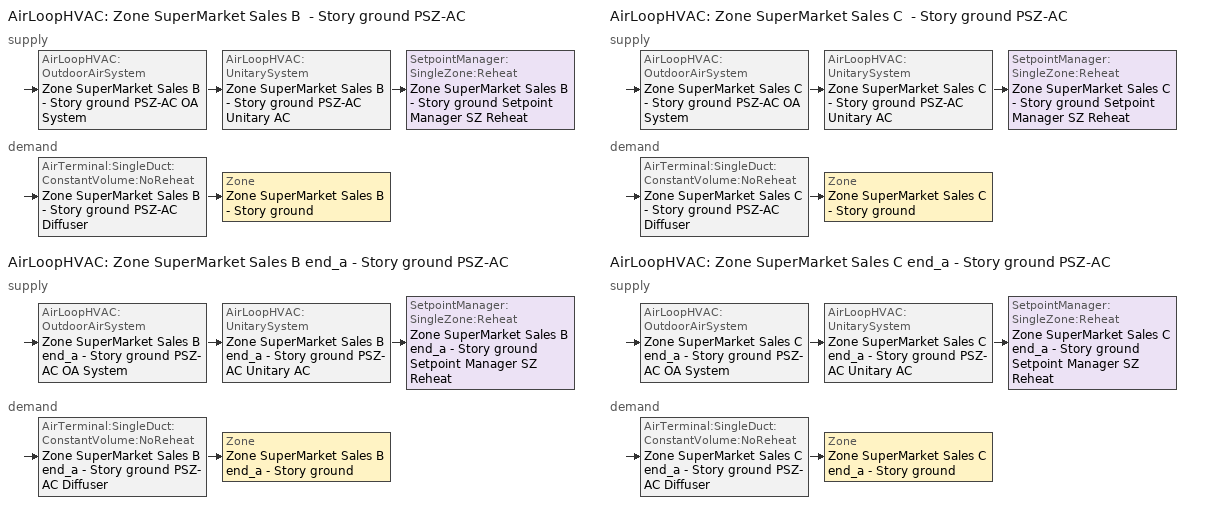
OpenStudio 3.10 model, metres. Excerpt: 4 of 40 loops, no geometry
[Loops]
AirLoopHVAC 'Zone SuperMarket Sales B  - Story ground PSZ-AC'
 supply: AirLoopHVAC:OutdoorAirSystem 'Zone SuperMarket Sales B  - Story ground PSZ-AC OA System' > AirLoopHVAC:UnitarySystem 'Zone SuperMarket Sales B  - Story ground PSZ-AC Unitary AC' > SetpointManager:SingleZone:Reheat 'Zone SuperMarket Sales B  - Story ground Setpoint Manager SZ Reheat'
 demand: AirTerminal:SingleDuct:ConstantVolume:NoReheat 'Zone SuperMarket Sales B  - Story ground PSZ-AC Diffuser' > Zone 'Zone SuperMarket Sales B  - Story ground'
AirLoopHVAC 'Zone SuperMarket Sales B end_a - Story ground PSZ-AC'
 supply: AirLoopHVAC:OutdoorAirSystem 'Zone SuperMarket Sales B end_a - Story ground PSZ-AC OA System' > AirLoopHVAC:UnitarySystem 'Zone SuperMarket Sales B end_a - Story ground PSZ-AC Unitary AC' > SetpointManager:SingleZone:Reheat 'Zone SuperMarket Sales B end_a - Story ground Setpoint Manager SZ Reheat'
 demand: AirTerminal:SingleDuct:ConstantVolume:NoReheat 'Zone SuperMarket Sales B end_a - Story ground PSZ-AC Diffuser' > Zone 'Zone SuperMarket Sales B end_a - Story ground'
AirLoopHVAC 'Zone SuperMarket Sales C  - Story ground PSZ-AC'
 supply: AirLoopHVAC:OutdoorAirSystem 'Zone SuperMarket Sales C  - Story ground PSZ-AC OA System' > AirLoopHVAC:UnitarySystem 'Zone SuperMarket Sales C  - Story ground PSZ-AC Unitary AC' > SetpointManager:SingleZone:Reheat 'Zone SuperMarket Sales C  - Story ground Setpoint Manager SZ Reheat'
 demand: AirTerminal:SingleDuct:ConstantVolume:NoReheat 'Zone SuperMarket Sales C  - Story ground PSZ-AC Diffuser' > Zone 'Zone SuperMarket Sales C  - Story ground'
AirLoopHVAC 'Zone SuperMarket Sales C end_a - Story ground PSZ-AC'
 supply: AirLoopHVAC:OutdoorAirSystem 'Zone SuperMarket Sales C end_a - Story ground PSZ-AC OA System' > AirLoopHVAC:UnitarySystem 'Zone SuperMarket Sales C end_a - Story ground PSZ-AC Unitary AC' > SetpointManager:SingleZone:Reheat 'Zone SuperMarket Sales C end_a - Story ground Setpoint Manager SZ Reheat'
 demand: AirTerminal:SingleDuct:ConstantVolume:NoReheat 'Zone SuperMarket Sales C end_a - Story ground PSZ-AC Diffuser' > Zone 'Zone SuperMarket Sales C end_a - Story ground'
[Sizing:Zone] Zone Cooling Design Supply Air Temperature Input Method=SupplyAirTemperature; Zone Cooling Design Supply Air Temperature {C}=12.7778; Zone Cooling Design Supply Air Temperature Difference {deltaC}=11.11; Zone Heating Design Supply Air Temperature Input Method=SupplyAirTemperature; Zone Heating Design Supply Air Temperature {C}=50; Zone Heating Design Supply Air Temperature Difference {deltaC}=11.11; Zone Cooling Design Supply Air Humidity Ratio {kg-H2O/kg-air}=0.0085; Zone Heating Design Supply Air Humidity Ratio {kg-H2O/kg-air}=0.008; Cooling Design Air Flow Method=DesignDay; Heating Design Air Flow Method=DesignDay; Heating Maximum Air Flow Fraction=1; Account for Dedicated Outdoor Air System=No; Dedicated Outdoor Air System Control Strategy=NeutralSupplyAir; Dedicated Outdoor Air Low Setpoint Temperature for Design {C}=autosize; Dedicated Outdoor Air High Setpoint Temperature for Design {C}=autosize; Zone Load Sizing Method=Sensible Load Only No Latent Load; Zone Latent Cooling Design Supply Air Humidity Ratio Input Method=HumidityRatioDifference; Zone Cooling Design Supply Air Humidity Ratio Difference {kgWater/kgDryAir}=0.005; Zone Latent Heating Design Supply Air Humidity Ratio Input Method=HumidityRatioDifference; Zone Humidification Design Supply Air Humidity Ratio Difference {kgWater/kgDryAir}=0.005; Sizing Option=Coincident
Zone SuperMarket Sales B end_a - Story ground; Zone SuperMarket Sales C end_a - Story ground; Zone SuperMarket Sales B  - Story ground; Zone SuperMarket Sales C  - Story ground
[Zone equipment]
Zone SuperMarket Sales B end_a - Story ground: Zone SuperMarket Sales B end_a - Story ground PSZ-AC Diffuser
Zone SuperMarket Sales C end_a - Story ground: Zone SuperMarket Sales C end_a - Story ground PSZ-AC Diffuser
Zone SuperMarket Sales B  - Story ground: Zone SuperMarket Sales B  - Story ground PSZ-AC Diffuser
Zone SuperMarket Sales C  - Story ground: Zone SuperMarket Sales C  - Story ground PSZ-AC Diffuser
[Refrigeration:Case] Availability Schedule=Always On Discrete; Zone=Zone SuperMarket Sales B  - Story ground; Rated Ambient Temperature {C}=23.8889; Rated Ambient Relative Humidity {percent}=55; Rated Runtime Fraction=0.85; Latent Case Credit Curve Type=DewpointMethod; Case Lighting Schedule=Always On Discrete; Fraction of Lighting Energy to Case=0.5; Minimum Anti-Sweat Heater Power per Unit Length {W/m}=0; Humidity at Zero Anti-Sweat Heater Energy {percent}=0; Case Height {m}=1.5; Under Case HVAC Return Air Fraction=0
Name | Rated Total Cooling Capacity per Unit Length {W/m} | Rated Latent Heat Ratio | Case Length {m} | Case Operating Temperature {C} | Latent Case Credit Curve | Standard Case Fan Power per Unit Length {W/m} | Operating Case Fan Power per Unit Length {W/m} | Standard Case Lighting Power per Unit Length {W/m} | Installed Case Lighting Power per Unit Length {W/m} | Case Anti-Sweat Heater Power per Unit Length {W/m} | Anti-Sweat Heater Control Type | Fraction of Anti-Sweat Heater Energy to Case | Case Defrost Power per Unit Length {W/m} | Case Defrost Type | Case Defrost Schedule | Case Defrost Drip-Down Schedule | Defrost Energy Correction Curve Type | Defrost Energy Correction Curve | Case Credit Fraction Schedule | Design Evaporator Temperature or Brine Inlet Temperature {C}
Coffin - Frozen Food | 281.3 | 0.2 | 22.4129 | -23.3 | Coffin Latent Curve | 8.75 | 8.75 | 16.4 | 16.4 | 60.4 | Constant | 0.7 | 1312.3 | ElectricWithTemperatureTermination | Coffin - Frozen Food Defrost | Coffin - Frozen Food Dripdown | DewpointMethod | Coffin Defrost Curve | Coffin - Frozen Food Case Credit | -26.1
Coffin - Ice Cream | 331.8 | 0.2 | 5.60322 | -27.2 | Coffin Latent Curve | 8.75 | 8.75 | 16.4 | 16.4 | 60.4 | Constant | 0.7 | 1312.3 | ElectricWithTemperatureTermination | Coffin - Ice Cream Defrost | Coffin - Ice Cream Dripdown | DewpointMethod | Coffin Defrost Curve | Coffin - Ice Cream Case Credit | -31.1
Reach-in - Ice Cream | 419.6 | 0.1 | 52.3901 | -22.2 | Glass Door Latent Curve | 32.81 | 32.81 | 28.5 | 28.5 | 41.3 | Constant | 0.7 | 955.4 | ElectricWithTemperatureTermination | Reach-in - Ice Cream Defrost | Reach-in - Ice Cream Dripdown | DewpointMethod | Glass Door Defrost Curve | Reach-in - Ice Cream Case Credit | -26.1
Reach-in - Frozen Food | 398.9 | 0.1 | 14.5684 | -18.3 | Glass Door Latent Curve | 32.81 | 32.81 | 28.5 | 28.5 | 41.3 | Constant | 0.7 | 955.4 | ElectricWithTemperatureTermination | Reach-in - Frozen Food Defrost | Reach-in - Frozen Food Dripdown | DewpointMethod | Glass Door Defrost Curve | Reach-in - Frozen Food Case Credit | -21.7
Reach-in - Dairy Deli Beverage Case | 288.5 | 0.2 | 89.6515 | 1.1 | Glass Door Latent Curve | 19.7 | 19.7 | 20.9 | 20.9 | 15.6 | Constant | 0.7 | 0 | OffCycle | Reach-in - Dairy Deli Beverage Case Defrost | Reach-in - Dairy Deli Beverage Case Dripdown | None |  | Reach-in - Dairy Deli Beverage Case Case Credit | -1.1
Service - Meat Deli Bakery | 764.5 | 0.1 | 23.8137 | -0.6 | Glass Door Latent Curve | 23 | 23 | 15.6 | 15.6 |  | None | 1 | 0 | OffCycle | Service - Meat Deli Bakery Defrost | Service - Meat Deli Bakery Dripdown | None |  | Service - Meat Deli Bakery Case Credit | -3.3
Island - Deli Produce | 216.4 | 0.2 | 5.0429 | 0 | Coffin Latent Curve | 8.7 | 8.7 | 16.4 | 16.4 | 52.5 | Constant | 0.7 | 1312.3 | ElectricWithTemperatureTermination | Island - Deli Produce Defrost | Island - Deli Produce Dripdown | DewpointMethod | Coffin Defrost Curve | Island - Deli Produce Case Credit | -3.9
Vertical Open - All | 1546.3 | 0.3 | 22.9732 | -0.6 | Open Latent Curve | 27.3 | 27.3 | 24.2 | 24.2 |  | None | 1 | 0 | OffCycle | Vertical Open - All Defrost | Vertical Open - All Dripdown | None |  | Vertical Open - All Case Credit | -3.9
[AirLoopHVAC] Design Return Air Flow Fraction of Supply Air Flow=1
Name | Availability Schedule | Design Supply Air Flow Rate {m3/s}
Zone SuperMarket Sales B  - Story ground PSZ-AC | Zone SuperMarket Sales B  - Story ground PSZ-AC Occ Sch | 4.71416
Zone SuperMarket Sales B end_a - Story ground PSZ-AC | Zone SuperMarket Sales B end_a - Story ground PSZ-AC Occ Sch | 2.52842
Zone SuperMarket Sales C  - Story ground PSZ-AC | Zone SuperMarket Sales C  - Story ground PSZ-AC Occ Sch | 2.53247
Zone SuperMarket Sales C end_a - Story ground PSZ-AC | Zone SuperMarket Sales C end_a - Story ground PSZ-AC Occ Sch | 0.402518
[Sizing:System] Type of Load to Size On=Sensible; Central Heating Maximum System Air Flow Ratio=1; Preheat Design Temperature {C}=7.22222; Preheat Design Humidity Ratio {kg-H2O/kg-Air}=0.008; Precool Design Temperature {C}=12.7778; Precool Design Humidity Ratio {kg-H2O/kg-Air}=0.008; Central Cooling Design Supply Air Temperature {C}=12.7778; Central Heating Design Supply Air Temperature {C}=50; Sizing Option=Coincident; 100% Outdoor Air in Cooling=No; 100% Outdoor Air in Heating=No; Central Cooling Design Supply Air Humidity Ratio {kg-H2O/kg-Air}=0.0085; Central Heating Design Supply Air Humidity Ratio {kg-H2O/kg-Air}=0.008; Cooling Design Air Flow Method=DesignDay; Heating Design Air Flow Method=DesignDay; System Outdoor Air Method=ZoneSum; Zone Maximum Outdoor Air Fraction=1; Cooling Supply Air Flow Rate Per Floor Area {m3/s-m2}=0.00996765; Cooling Fraction of Autosized Cooling Supply Air Flow Rate=1; Cooling Supply Air Flow Rate Per Unit Cooling Capacity {m3/s-W}=3.94755e-05; Heating Supply Air Flow Rate Per Floor Area {m3/s-m2}=0.00996765; Heating Fraction of Autosized Heating Supply Air Flow Rate=1; Heating Fraction of Autosized Cooling Supply Air Flow Rate=1; Heating Supply Air Flow Rate Per Unit Heating Capacity {m3/s-W}=3.15882e-05; Cooling Design Capacity Method=CoolingDesignCapacity; Cooling Design Capacity Per Floor Area {W/m2}=234.7; Fraction of Autosized Cooling Design Capacity=1; Heating Design Capacity Method=HeatingDesignCapacity; Heating Design Capacity Per Floor Area {W/m2}=157; Fraction of Autosized Heating Design Capacity=1; Central Cooling Capacity Control Method=OnOff; Occupant Diversity=1
Name | Design Outdoor Air Flow Rate {m3/s} | Cooling Design Capacity {W} | Heating Design Capacity {W}
Zone SuperMarket Sales B  - Story ground PSZ-AC | 4.71416 | 55474.44 | 274195
Zone SuperMarket Sales B end_a - Story ground PSZ-AC | 2.52842 | 27385.29 | 46678.55
Zone SuperMarket Sales C  - Story ground PSZ-AC | 2.53247 | 26715.27 | 57860.43
Zone SuperMarket Sales C end_a - Story ground PSZ-AC | 0.402518 | 4322.1 | 9085.57
[SetpointManager:SingleZone:Reheat] Minimum Supply Air Temperature {C}=12.7778; Maximum Supply Air Temperature {C}=50
Name | Control Zone | Setpoint Node or NodeList
Zone SuperMarket Sales B  - Story ground Setpoint Manager SZ Reheat | Zone SuperMarket Sales B  - Story ground | Zone SuperMarket Sales B  - Story ground PSZ-AC Supply Outlet Node
Zone SuperMarket Sales B end_a - Story ground Setpoint Manager SZ Reheat | Zone SuperMarket Sales B end_a - Story ground | Zone SuperMarket Sales B end_a - Story ground PSZ-AC Supply Outlet Node
Zone SuperMarket Sales C  - Story ground Setpoint Manager SZ Reheat | Zone SuperMarket Sales C  - Story ground | Zone SuperMarket Sales C  - Story ground PSZ-AC Supply Outlet Node
Zone SuperMarket Sales C end_a - Story ground Setpoint Manager SZ Reheat | Zone SuperMarket Sales C end_a - Story ground | Zone SuperMarket Sales C end_a - Story ground PSZ-AC Supply Outlet Node
[Coil:Heating:Gas] Availability Schedule=Always On Discrete; Gas Burner Efficiency=0.8; On Cycle Parasitic Electric Load {W}=0; Off Cycle Parasitic Gas Load {W}=0; Fuel Type=FuelOilNo2
Name | Nominal Capacity {W}
Zone SuperMarket Sales B  - Story ground PSZ-AC Gas Htg Coil 1400kBtu/hr 0.8 Thermal Eff | 274195
Zone SuperMarket Sales B end_a - Story ground PSZ-AC Gas Htg Coil 340kBtu/hr 0.8 Thermal Eff | 97701.4
Zone SuperMarket Sales C  - Story ground PSZ-AC Gas Htg Coil 375kBtu/hr 0.8 Thermal Eff | 100594
Zone SuperMarket Sales C end_a - Story ground PSZ-AC Gas Htg Coil 48kBtu/hr 0.8 Thermal Eff | 15155.2
[Coil:Heating:Electric] Availability Schedule=Always Off Discrete; Efficiency=1; Nominal Capacity {W}=0
Zone SuperMarket Sales B  - Story ground PSZ-AC No Heat; Zone SuperMarket Sales B end_a - Story ground PSZ-AC No Heat; Zone SuperMarket Sales C  - Story ground PSZ-AC No Heat; Zone SuperMarket Sales C end_a - Story ground PSZ-AC No Heat
[Coil:Cooling:DX:SingleSpeed] Availability Schedule=Always On Discrete; Rated Evaporator Fan Power Per Volume Flow Rate 2017 {W/(m3/s)}=773.3; Rated Evaporator Fan Power Per Volume Flow Rate 2023 {W/(m3/s)}=934.4; Total Cooling Capacity Function of Temperature Curve=DOE Ref DX Clg Coil Cool-Cap-fT; Total Cooling Capacity Function of Flow Fraction Curve=DOE Ref DX Clg Coil Cool-CAP-fFlow; Energy Input Ratio Function of Temperature Curve=DOE Ref DX Clg Coil Cool-EIR-fT; Energy Input Ratio Function of Flow Fraction Curve=DOE Ref DX Clg Coil Cool-EIR-fFlow; Part Load Fraction Correlation Curve=DOE Ref DX Clg Coil Cool-PLF-fPLR; Minimum Outdoor Dry-Bulb Temperature for Compressor Operation {C}=-25; Nominal Time for Condensate Removal to Begin {s}=0; Ratio of Initial Moisture Evaporation Rate and Steady State Latent Capacity=0; Maximum Cycling Rate {cycles/hr}=0; Latent Capacity Time Constant {s}=0; Condenser Type=AirCooled; Evaporative Condenser Effectiveness=0.9; Evaporative Condenser Air Flow Rate {m3/s}=autosize; Evaporative Condenser Pump Rated Power Consumption {W}=autosize; Crankcase Heater Capacity {W}=0; Maximum Outdoor Dry-Bulb Temperature for Crankcase Heater Operation {C}=10; Basin Heater Capacity {W/K}=0; Basin Heater Setpoint Temperature {C}=2
Name | Rated Total Cooling Capacity {W} | Rated Sensible Heat Ratio | Rated COP {W/W} | Rated Air Flow Rate {m3/s}
Zone SuperMarket Sales B  - Story ground PSZ-AC 1spd DX AC Clg Coil 603kBtu/hr 8.92EER 607kBtu/hr 8.5EER | 117064 | 0.701083 | 2.96716 | 4.71416
Zone SuperMarket Sales B end_a - Story ground PSZ-AC 1spd DX AC Clg Coil 147kBtu/hr 9.28EER 145kBtu/hr 8.5EER | 41854.4 | 0.800655 | 2.96716 | 2.52842
Zone SuperMarket Sales C  - Story ground PSZ-AC 1spd DX AC Clg Coil 166kBtu/hr 9.28EER 158kBtu/hr 8.5EER | 41921.4 | 0.800655 | 2.96716 | 2.53247
Zone SuperMarket Sales C end_a - Story ground PSZ-AC 1spd DX AC Clg Coil 21kBtu/hr 11.06SEER 23kBtu/hr 9.7SEER | 7087.35 | 0.800647 | 2.967036 | 0.402518
[Fan:OnOff] Availability Schedule=Always On Discrete; Motor In Airstream Fraction=1
Name | Fan Total Efficiency | Pressure Rise {Pa} | Maximum Flow Rate {m3/s} | Motor Efficiency | Fan Power Ratio Function of Speed Ratio Curve | Fan Efficiency Ratio Function of Speed Ratio Curve
Zone SuperMarket Sales B  - Story ground PSZ-AC Fan | 0.5915 | 1110.94 | 4.71416 | 0.91 | Fan On Off Power Curve 35 | Fan On Off Efficiency Curve 35
Zone SuperMarket Sales B end_a - Story ground PSZ-AC Fan | 0.56875 | 622.722 | 2.52842 | 0.875 | Fan On Off Power Curve 36 | Fan On Off Efficiency Curve 36
Zone SuperMarket Sales C  - Story ground PSZ-AC Fan | 0.56875 | 622.722 | 2.53247 | 0.875 | Fan On Off Power Curve 37 | Fan On Off Efficiency Curve 37
Zone SuperMarket Sales C end_a - Story ground PSZ-AC Fan | 0.1885 | 622.722 | 0.402518 | 0.29 | Fan On Off Power Curve 38 | Fan On Off Efficiency Curve 38
[AirLoopHVAC:UnitarySystem] Control Type=Load; Dehumidification Control Type=None; Availability Schedule=Always On Discrete; Fan Placement=DrawThrough; DX Heating Coil Sizing Ratio=1; Use DOAS DX Cooling Coil=No; DOAS DX Cooling Coil Leaving Minimum Air Temperature {C}=2; Latent Load Control=SensibleOnlyLoadControl; Supply Air Flow Rate Method During Cooling Operation=SupplyAirFlowRate; Supply Air Flow Rate Method During Heating Operation=SupplyAirFlowRate; Supply Air Flow Rate Method When No Cooling or Heating is Required=None; No Load Supply Air Flow Rate Control Set To Low Speed=Yes; Maximum Supply Air Temperature {C}=50; Maximum Outdoor Dry-Bulb Temperature for Supplemental Heater Operation {C}=21; Ancilliary On-Cycle Electric Power {W}=0; Ancilliary Off-Cycle Electric Power {W}=0
Name | Controlling Zone or Thermostat Location | Supply Fan | Supply Air Fan Operating Mode Schedule | Heating Coil | Cooling Coil | Supplemental Heating Coil | Supply Air Flow Rate During Cooling Operation {m3/s} | Supply Air Flow Rate During Heating Operation {m3/s}
Zone SuperMarket Sales B  - Story ground PSZ-AC Unitary AC | Zone SuperMarket Sales B  - Story ground | Zone SuperMarket Sales B  - Story ground PSZ-AC Fan | Zone SuperMarket Sales B  - Story ground PSZ-AC_night_fancycle_schedule | Zone SuperMarket Sales B  - Story ground PSZ-AC Gas Htg Coil 1400kBtu/hr 0.8 Thermal Eff | Zone SuperMarket Sales B  - Story ground PSZ-AC 1spd DX AC Clg Coil 603kBtu/hr 8.92EER 607kBtu/hr 8.5EER | Zone SuperMarket Sales B  - Story ground PSZ-AC No Heat | 4.71416 | 4.71416
Zone SuperMarket Sales B end_a - Story ground PSZ-AC Unitary AC | Zone SuperMarket Sales B end_a - Story ground | Zone SuperMarket Sales B end_a - Story ground PSZ-AC Fan | Zone SuperMarket Sales B end_a - Story ground PSZ-AC_night_fancycle_schedule | Zone SuperMarket Sales B end_a - Story ground PSZ-AC Gas Htg Coil 340kBtu/hr 0.8 Thermal Eff | Zone SuperMarket Sales B end_a - Story ground PSZ-AC 1spd DX AC Clg Coil 147kBtu/hr 9.28EER 145kBtu/hr 8.5EER | Zone SuperMarket Sales B end_a - Story ground PSZ-AC No Heat | 2.52842 | 2.52842
Zone SuperMarket Sales C  - Story ground PSZ-AC Unitary AC | Zone SuperMarket Sales C  - Story ground | Zone SuperMarket Sales C  - Story ground PSZ-AC Fan | Zone SuperMarket Sales C  - Story ground PSZ-AC_night_fancycle_schedule | Zone SuperMarket Sales C  - Story ground PSZ-AC Gas Htg Coil 375kBtu/hr 0.8 Thermal Eff | Zone SuperMarket Sales C  - Story ground PSZ-AC 1spd DX AC Clg Coil 166kBtu/hr 9.28EER 158kBtu/hr 8.5EER | Zone SuperMarket Sales C  - Story ground PSZ-AC No Heat | 2.53247 | 2.53247
Zone SuperMarket Sales C end_a - Story ground PSZ-AC Unitary AC | Zone SuperMarket Sales C end_a - Story ground | Zone SuperMarket Sales C end_a - Story ground PSZ-AC Fan | Zone SuperMarket Sales C end_a - Story ground PSZ-AC_night_fancycle_schedule | Zone SuperMarket Sales C end_a - Story ground PSZ-AC Gas Htg Coil 48kBtu/hr 0.8 Thermal Eff | Zone SuperMarket Sales C end_a - Story ground PSZ-AC 1spd DX AC Clg Coil 21kBtu/hr 11.06SEER 23kBtu/hr 9.7SEER | Zone SuperMarket Sales C end_a - Story ground PSZ-AC No Heat | 0.402518 | 0.402518
[Controller:OutdoorAir] Economizer Control Action Type=ModulateFlow; Lockout Type=LockoutWithCompressor; Minimum Limit Type=FixedMinimum; High Humidity Control=No; High Humidity Outdoor Air Flow Ratio=1; Control High Indoor Humidity Based on Outdoor Humidity Ratio=Yes; Heat Recovery Bypass Control Type=BypassWhenWithinEconomizerLimits; Economizer Operation Staging=InterlockedWithMechanicalCooling
Name | Minimum Outdoor Air Flow Rate {m3/s} | Maximum Outdoor Air Flow Rate {m3/s} | Economizer Control Type | Economizer Maximum Limit Dry-Bulb Temperature {C} | Minimum Outdoor Air Schedule | Controller Mechanical Ventilation | Economizer Maximum Limit Enthalpy {J/kg}
Zone SuperMarket Sales B  - Story ground PSZ-AC OA System Controller | 2.61251 | 4.71416 | FixedDryBulb | 21.1111 | Zone SuperMarket Sales B  - Story ground PSZ-AC_night_novent_schedule | Controller Mechanical Ventilation 36
Zone SuperMarket Sales B end_a - Story ground PSZ-AC OA System Controller | 0.258372 | 2.52842 | FixedDryBulb | 21.1111 | Zone SuperMarket Sales B end_a - Story ground PSZ-AC_night_novent_schedule | Controller Mechanical Ventilation 37
Zone SuperMarket Sales C  - Story ground PSZ-AC OA System Controller | 0.322115 | 2.53247 | FixedDryBulb | 21.1111 | Zone SuperMarket Sales C  - Story ground PSZ-AC_night_novent_schedule | Controller Mechanical Ventilation 38
Zone SuperMarket Sales C end_a - Story ground PSZ-AC OA System Controller | 0.0318565 | 0.402518 | NoEconomizer | 28 | Zone SuperMarket Sales C end_a - Story ground PSZ-AC_night_novent_schedule | Controller Mechanical Ventilation 39 | 64000
[Controller:MechanicalVentilation] Availability Schedule=Always On Discrete
Controller Mechanical Ventilation 36; Controller Mechanical Ventilation 37; Controller Mechanical Ventilation 38; Controller Mechanical Ventilation 39
[AirLoopHVAC:OutdoorAirSystem]
Name | Controller
Zone SuperMarket Sales B  - Story ground PSZ-AC OA System | Zone SuperMarket Sales B  - Story ground PSZ-AC OA System Controller
Zone SuperMarket Sales B end_a - Story ground PSZ-AC OA System | Zone SuperMarket Sales B end_a - Story ground PSZ-AC OA System Controller
Zone SuperMarket Sales C  - Story ground PSZ-AC OA System | Zone SuperMarket Sales C  - Story ground PSZ-AC OA System Controller
Zone SuperMarket Sales C end_a - Story ground PSZ-AC OA System | Zone SuperMarket Sales C end_a - Story ground PSZ-AC OA System Controller
[AirTerminal:SingleDuct:ConstantVolume:NoReheat] Availability Schedule=Always On Discrete
Name | Maximum Air Flow Rate {m3/s}
Zone SuperMarket Sales B  - Story ground PSZ-AC Diffuser | 4.71416
Zone SuperMarket Sales B end_a - Story ground PSZ-AC Diffuser | 2.52842
Zone SuperMarket Sales C  - Story ground PSZ-AC Diffuser | 2.53247
Zone SuperMarket Sales C end_a - Story ground PSZ-AC Diffuser | 0.402518
[Schedule:Ruleset]
Name | Default Day Schedule | Summer Design Day Schedule | Winter Design Day Schedule
Coffin - Frozen Food Defrost | Coffin - Frozen Food Defrost Default
Coffin - Frozen Food Dripdown | Coffin - Frozen Food Dripdown Default
Coffin - Frozen Food Case Credit | Coffin - Frozen Food Case Credit Default
Coffin - Ice Cream Defrost | Coffin - Ice Cream Defrost Default
Coffin - Ice Cream Dripdown | Coffin - Ice Cream Dripdown Default
Coffin - Ice Cream Case Credit | Coffin - Ice Cream Case Credit Default
Reach-in - Ice Cream Defrost | Reach-in - Ice Cream Defrost Default
Reach-in - Ice Cream Dripdown | Reach-in - Ice Cream Dripdown Default
Reach-in - Ice Cream Case Credit | Reach-in - Ice Cream Case Credit Default
Reach-in - Frozen Food Defrost | Reach-in - Frozen Food Defrost Default
Reach-in - Frozen Food Dripdown | Reach-in - Frozen Food Dripdown Default
Reach-in - Frozen Food Case Credit | Reach-in - Frozen Food Case Credit Default
Reach-in - Dairy Deli Beverage Case Defrost | Reach-in - Dairy Deli Beverage Case Defrost Default
Reach-in - Dairy Deli Beverage Case Dripdown | Reach-in - Dairy Deli Beverage Case Dripdown Default
Reach-in - Dairy Deli Beverage Case Case Credit | Reach-in - Dairy Deli Beverage Case Case Credit Default
Service - Meat Deli Bakery Defrost | Service - Meat Deli Bakery Defrost Default
Service - Meat Deli Bakery Dripdown | Service - Meat Deli Bakery Dripdown Default
Service - Meat Deli Bakery Case Credit | Service - Meat Deli Bakery Case Credit Default
Island - Deli Produce Defrost | Island - Deli Produce Defrost Default
Island - Deli Produce Dripdown | Island - Deli Produce Dripdown Default
Island - Deli Produce Case Credit | Island - Deli Produce Case Credit Default
Vertical Open - All Defrost | Vertical Open - All Defrost Default
Vertical Open - All Dripdown | Vertical Open - All Dripdown Default
Vertical Open - All Case Credit | Vertical Open - All Case Credit Default
Zone SuperMarket Sales B  - Story ground PSZ-AC Occ Sch | Zone SuperMarket Sales B  - Story ground PSZ-AC Occ Sch Default | Zone SuperMarket Sales B  - Story ground PSZ-AC Occ Sch Summer Design Day | Zone SuperMarket Sales B  - Story ground PSZ-AC Occ Sch Winter Design Day
Zone SuperMarket Sales B end_a - Story ground PSZ-AC Occ Sch | Zone SuperMarket Sales B end_a - Story ground PSZ-AC Occ Sch Default | Zone SuperMarket Sales B end_a - Story ground PSZ-AC Occ Sch Summer Design Day | Zone SuperMarket Sales B end_a - Story ground PSZ-AC Occ Sch Winter Design Day
Zone SuperMarket Sales C  - Story ground PSZ-AC Occ Sch | Zone SuperMarket Sales C  - Story ground PSZ-AC Occ Sch Default | Zone SuperMarket Sales C  - Story ground PSZ-AC Occ Sch Summer Design Day | Zone SuperMarket Sales C  - Story ground PSZ-AC Occ Sch Winter Design Day
Zone SuperMarket Sales C end_a - Story ground PSZ-AC Occ Sch | Zone SuperMarket Sales C end_a - Story ground PSZ-AC Occ Sch Default | Zone SuperMarket Sales C end_a - Story ground PSZ-AC Occ Sch Summer Design Day | Zone SuperMarket Sales C end_a - Story ground PSZ-AC Occ Sch Winter Design Day
Zone SuperMarket Sales B  - Story ground PSZ-AC_night_novent_schedule | Zone SuperMarket Sales B  - Story ground PSZ-AC Occ Sch Default 3 | Zone SuperMarket Sales B  - Story ground PSZ-AC Occ Sch Summer Design Day 3 | Zone SuperMarket Sales B  - Story ground PSZ-AC Occ Sch Winter Design Day 3
Zone SuperMarket Sales B  - Story ground PSZ-AC_night_fancycle_schedule | Zone SuperMarket Sales B  - Story ground PSZ-AC Occ Sch Default 4 | Zone SuperMarket Sales B  - Story ground PSZ-AC Occ Sch Summer Design Day 4 | Zone SuperMarket Sales B  - Story ground PSZ-AC Occ Sch Winter Design Day 4
Zone SuperMarket Sales B end_a - Story ground PSZ-AC_night_novent_schedule | Zone SuperMarket Sales B end_a - Story ground PSZ-AC Occ Sch Default 2 | Zone SuperMarket Sales B end_a - Story ground PSZ-AC Occ Sch Summer Design Day 2 | Zone SuperMarket Sales B end_a - Story ground PSZ-AC Occ Sch Winter Design Day 2
Zone SuperMarket Sales B end_a - Story ground PSZ-AC_night_fancycle_schedule | Zone SuperMarket Sales B end_a - Story ground PSZ-AC Occ Sch Default 3 | Zone SuperMarket Sales B end_a - Story ground PSZ-AC Occ Sch Summer Design Day 3 | Zone SuperMarket Sales B end_a - Story ground PSZ-AC Occ Sch Winter Design Day 3
Zone SuperMarket Sales C  - Story ground PSZ-AC_night_novent_schedule | Zone SuperMarket Sales C  - Story ground PSZ-AC Occ Sch Default 2 | Zone SuperMarket Sales C  - Story ground PSZ-AC Occ Sch Summer Design Day 2 | Zone SuperMarket Sales C  - Story ground PSZ-AC Occ Sch Winter Design Day 2
Zone SuperMarket Sales C  - Story ground PSZ-AC_night_fancycle_schedule | Zone SuperMarket Sales C  - Story ground PSZ-AC Occ Sch Default 3 | Zone SuperMarket Sales C  - Story ground PSZ-AC Occ Sch Summer Design Day 3 | Zone SuperMarket Sales C  - Story ground PSZ-AC Occ Sch Winter Design Day 3
Zone SuperMarket Sales C end_a - Story ground PSZ-AC_night_novent_schedule | Zone SuperMarket Sales C end_a - Story ground PSZ-AC Occ Sch Default 2 | Zone SuperMarket Sales C end_a - Story ground PSZ-AC Occ Sch Summer Design Day 2 | Zone SuperMarket Sales C end_a - Story ground PSZ-AC Occ Sch Winter Design Day 2
Zone SuperMarket Sales C end_a - Story ground PSZ-AC_night_fancycle_schedule | Zone SuperMarket Sales C end_a - Story ground PSZ-AC Occ Sch Default 3 | Zone SuperMarket Sales C end_a - Story ground PSZ-AC Occ Sch Summer Design Day 3 | Zone SuperMarket Sales C end_a - Story ground PSZ-AC Occ Sch Winter Design Day 3
[Schedule:Day]
Coffin - Frozen Food Defrost Default; Coffin - Frozen Food Dripdown Default; Coffin - Ice Cream Defrost Default; Coffin - Ice Cream Dripdown Default; Reach-in - Ice Cream Defrost Default; Reach-in - Ice Cream Dripdown Default; Reach-in - Frozen Food Defrost Default; Reach-in - Frozen Food Dripdown Default; Reach-in - Dairy Deli Beverage Case Defrost Default; Reach-in - Dairy Deli Beverage Case Dripdown Default; Service - Meat Deli Bakery Defrost Default; Service - Meat Deli Bakery Dripdown Default; Island - Deli Produce Defrost Default; Island - Deli Produce Dripdown Default; Vertical Open - All Defrost Default; Vertical Open - All Dripdown Default: 0, 59, 1, 24, 0, 0
Coffin - Frozen Food Case Credit Default; Coffin - Ice Cream Case Credit Default; Reach-in - Ice Cream Case Credit Default; Reach-in - Frozen Food Case Credit Default; Reach-in - Dairy Deli Beverage Case Case Credit Default; Service - Meat Deli Bakery Case Credit Default; Island - Deli Produce Case Credit Default; Vertical Open - All Case Credit Default: 7, 0, 1, 21, 0, 1, 24, 0, 1
Zone SuperMarket Sales B  - Story ground PSZ-AC Occ Sch Default; Schedule Day 95; Schedule Day 96; Zone SuperMarket Sales B end_a - Story ground PSZ-AC Occ Sch Default; Schedule Day 97; Schedule Day 98; Zone SuperMarket Sales C  - Story ground PSZ-AC Occ Sch Default; Schedule Day 99; Schedule Day 100; Zone SuperMarket Sales C end_a - Story ground PSZ-AC Occ Sch Default; Schedule Day 101; Schedule Day 102; Zone SuperMarket Sales B  - Story ground PSZ-AC Occ Sch Default 3; Schedule Day 299; Schedule Day 300; Zone SuperMarket Sales B  - Story ground PSZ-AC Occ Sch Default 4; Schedule Day 301; Schedule Day 302; Zone SuperMarket Sales B end_a - Story ground PSZ-AC Occ Sch Default 2; Schedule Day 305; Schedule Day 306; Zone SuperMarket Sales B end_a - Story ground PSZ-AC Occ Sch Default 3; Schedule Day 307; Schedule Day 308; Zone SuperMarket Sales C  - Story ground PSZ-AC Occ Sch Default 2; Schedule Day 311; Schedule Day 312; Zone SuperMarket Sales C  - Story ground PSZ-AC Occ Sch Default 3; Schedule Day 313; Schedule Day 314; Zone SuperMarket Sales C end_a - Story ground PSZ-AC Occ Sch Default 2; Schedule Day 317; Schedule Day 318; Zone SuperMarket Sales C end_a - Story ground PSZ-AC Occ Sch Default 3; Schedule Day 319; Schedule Day 320: 7, 0, 0, 21, 0, 1, 24, 0, 0
Zone SuperMarket Sales B  - Story ground PSZ-AC Occ Sch Winter Design Day; Zone SuperMarket Sales B  - Story ground PSZ-AC Occ Sch Summer Design Day; Zone SuperMarket Sales B end_a - Story ground PSZ-AC Occ Sch Winter Design Day; Zone SuperMarket Sales B end_a - Story ground PSZ-AC Occ Sch Summer Design Day; Zone SuperMarket Sales C  - Story ground PSZ-AC Occ Sch Winter Design Day; Zone SuperMarket Sales C  - Story ground PSZ-AC Occ Sch Summer Design Day; Zone SuperMarket Sales C end_a - Story ground PSZ-AC Occ Sch Winter Design Day; Zone SuperMarket Sales C end_a - Story ground PSZ-AC Occ Sch Summer Design Day; Zone SuperMarket Sales B  - Story ground PSZ-AC Occ Sch Summer Design Day 3; Zone SuperMarket Sales B  - Story ground PSZ-AC Occ Sch Winter Design Day 3; Zone SuperMarket Sales B  - Story ground PSZ-AC Occ Sch Summer Design Day 4; Zone SuperMarket Sales B  - Story ground PSZ-AC Occ Sch Winter Design Day 4; Zone SuperMarket Sales B end_a - Story ground PSZ-AC Occ Sch Summer Design Day 2; Zone SuperMarket Sales B end_a - Story ground PSZ-AC Occ Sch Winter Design Day 2; Zone SuperMarket Sales B end_a - Story ground PSZ-AC Occ Sch Summer Design Day 3; Zone SuperMarket Sales B end_a - Story ground PSZ-AC Occ Sch Winter Design Day 3; Zone SuperMarket Sales C  - Story ground PSZ-AC Occ Sch Summer Design Day 2; Zone SuperMarket Sales C  - Story ground PSZ-AC Occ Sch Winter Design Day 2; Zone SuperMarket Sales C  - Story ground PSZ-AC Occ Sch Summer Design Day 3; Zone SuperMarket Sales C  - Story ground PSZ-AC Occ Sch Winter Design Day 3; Zone SuperMarket Sales C end_a - Story ground PSZ-AC Occ Sch Summer Design Day 2; Zone SuperMarket Sales C end_a - Story ground PSZ-AC Occ Sch Winter Design Day 2; Zone SuperMarket Sales C end_a - Story ground PSZ-AC Occ Sch Summer Design Day 3; Zone SuperMarket Sales C end_a - Story ground PSZ-AC Occ Sch Winter Design Day 3: 24, 0, 1
[Schedule:Rule] Date Specification Type=DateRange; Start Month=1; End Month=12
Name | Schedule Ruleset | Rule Order | Day Schedule | Apply Saturday | Start Day | End Day | Apply Sunday
Schedule Rule 92 | Zone SuperMarket Sales B  - Story ground PSZ-AC Occ Sch | 1 | Schedule Day 95 | Yes | 6 | 29
Schedule Rule 93 | Zone SuperMarket Sales B  - Story ground PSZ-AC Occ Sch | 0 | Schedule Day 96 |  | 7 | 30 | Yes
Schedule Rule 94 | Zone SuperMarket Sales B end_a - Story ground PSZ-AC Occ Sch | 1 | Schedule Day 97 | Yes | 6 | 29
Schedule Rule 95 | Zone SuperMarket Sales B end_a - Story ground PSZ-AC Occ Sch | 0 | Schedule Day 98 |  | 7 | 30 | Yes
Schedule Rule 96 | Zone SuperMarket Sales C  - Story ground PSZ-AC Occ Sch | 1 | Schedule Day 99 | Yes | 6 | 29
Schedule Rule 97 | Zone SuperMarket Sales C  - Story ground PSZ-AC Occ Sch | 0 | Schedule Day 100 |  | 7 | 30 | Yes
Schedule Rule 98 | Zone SuperMarket Sales C end_a - Story ground PSZ-AC Occ Sch | 1 | Schedule Day 101 | Yes | 6 | 29
Schedule Rule 99 | Zone SuperMarket Sales C end_a - Story ground PSZ-AC Occ Sch | 0 | Schedule Day 102 |  | 7 | 30 | Yes
Schedule Rule 300 | Zone SuperMarket Sales B  - Story ground PSZ-AC_night_novent_schedule | 0 | Schedule Day 299 |  | 7 | 30 | Yes
Schedule Rule 301 | Zone SuperMarket Sales B  - Story ground PSZ-AC_night_novent_schedule | 1 | Schedule Day 300 | Yes | 6 | 29
Schedule Rule 302 | Zone SuperMarket Sales B  - Story ground PSZ-AC_night_fancycle_schedule | 0 | Schedule Day 301 |  | 7 | 30 | Yes
Schedule Rule 303 | Zone SuperMarket Sales B  - Story ground PSZ-AC_night_fancycle_schedule | 1 | Schedule Day 302 | Yes | 6 | 29
Schedule Rule 306 | Zone SuperMarket Sales B end_a - Story ground PSZ-AC_night_novent_schedule | 0 | Schedule Day 305 |  | 7 | 30 | Yes
Schedule Rule 307 | Zone SuperMarket Sales B end_a - Story ground PSZ-AC_night_novent_schedule | 1 | Schedule Day 306 | Yes | 6 | 29
Schedule Rule 308 | Zone SuperMarket Sales B end_a - Story ground PSZ-AC_night_fancycle_schedule | 0 | Schedule Day 307 |  | 7 | 30 | Yes
Schedule Rule 309 | Zone SuperMarket Sales B end_a - Story ground PSZ-AC_night_fancycle_schedule | 1 | Schedule Day 308 | Yes | 6 | 29
Schedule Rule 312 | Zone SuperMarket Sales C  - Story ground PSZ-AC_night_novent_schedule | 0 | Schedule Day 311 |  | 7 | 30 | Yes
Schedule Rule 313 | Zone SuperMarket Sales C  - Story ground PSZ-AC_night_novent_schedule | 1 | Schedule Day 312 | Yes | 6 | 29
Schedule Rule 314 | Zone SuperMarket Sales C  - Story ground PSZ-AC_night_fancycle_schedule | 0 | Schedule Day 313 |  | 7 | 30 | Yes
Schedule Rule 315 | Zone SuperMarket Sales C  - Story ground PSZ-AC_night_fancycle_schedule | 1 | Schedule Day 314 | Yes | 6 | 29
Schedule Rule 318 | Zone SuperMarket Sales C end_a - Story ground PSZ-AC_night_novent_schedule | 0 | Schedule Day 317 |  | 7 | 30 | Yes
Schedule Rule 319 | Zone SuperMarket Sales C end_a - Story ground PSZ-AC_night_novent_schedule | 1 | Schedule Day 318 | Yes | 6 | 29
Schedule Rule 320 | Zone SuperMarket Sales C end_a - Story ground PSZ-AC_night_fancycle_schedule | 0 | Schedule Day 319 |  | 7 | 30 | Yes
Schedule Rule 321 | Zone SuperMarket Sales C end_a - Story ground PSZ-AC_night_fancycle_schedule | 1 | Schedule Day 320 | Yes | 6 | 29
[Schedule:Constant]
Name | Value
Always On Discrete | 1
Always Off Discrete | 0
[Curve:Cubic]
Name | Coefficient1 Constant | Coefficient2 x | Coefficient3 x**2 | Coefficient4 x**3 | Minimum Value of x | Maximum Value of x
Coffin Latent Curve; Glass Door Latent Curve | 0.3379 | 0.0309 | 0.0005 | 4e-05 | -55 | 55
Coffin Defrost Curve; Glass Door Defrost Curve | 0.3475 | 0.0296 | 0.0007 | 3e-05 | -55 | 55
Open Latent Curve | -0.0187 | 0.0458 | 0.0011 | 5e-05 | -55 | 55
Fan On Off Efficiency Curve 35; Fan On Off Efficiency Curve 36; Fan On Off Efficiency Curve 37; Fan On Off Efficiency Curve 38 | 1 | 0 | 0 | 0 | 0 | 1
DOE Ref DX Clg Coil Cool-CAP-fFlow; DOE Ref DX Clg Coil Cool-EIR-fFlow | 1 | 0 | 0 | 0 | -100 | 100
[Curve:Exponent] Coefficient1 Constant=1; Coefficient2 Constant=0; Coefficient3 Constant=0; Minimum Value of x=0; Maximum Value of x=1
Fan On Off Power Curve 35; Fan On Off Power Curve 36; Fan On Off Power Curve 37; Fan On Off Power Curve 38
[Curve:Biquadratic] Minimum Value of x=-100; Maximum Value of x=100; Minimum Value of y=-100; Maximum Value of y=100
Name | Coefficient1 Constant | Coefficient2 x | Coefficient3 x**2 | Coefficient4 y | Coefficient5 y**2 | Coefficient6 x*y
DOE Ref DX Clg Coil Cool-Cap-fT | 0.971212 | -0.0152755 | 0.00144345 | -0.00039321 | -6.8364e-06 | -0.000290596
DOE Ref DX Clg Coil Cool-EIR-fT | 0.286871 | 0.0239022 | -0.000810648 | 0.0134585 | 0.000338936 | -0.000487004
[Curve:Quadratic]
DOE Ref DX Clg Coil Cool-PLF-fPLR: Coefficient1 Constant=0.909496; Coefficient2 x=0.0986477; Coefficient3 x**2=-0.00819488; Minimum Value of x=0; Maximum Value of x=1
